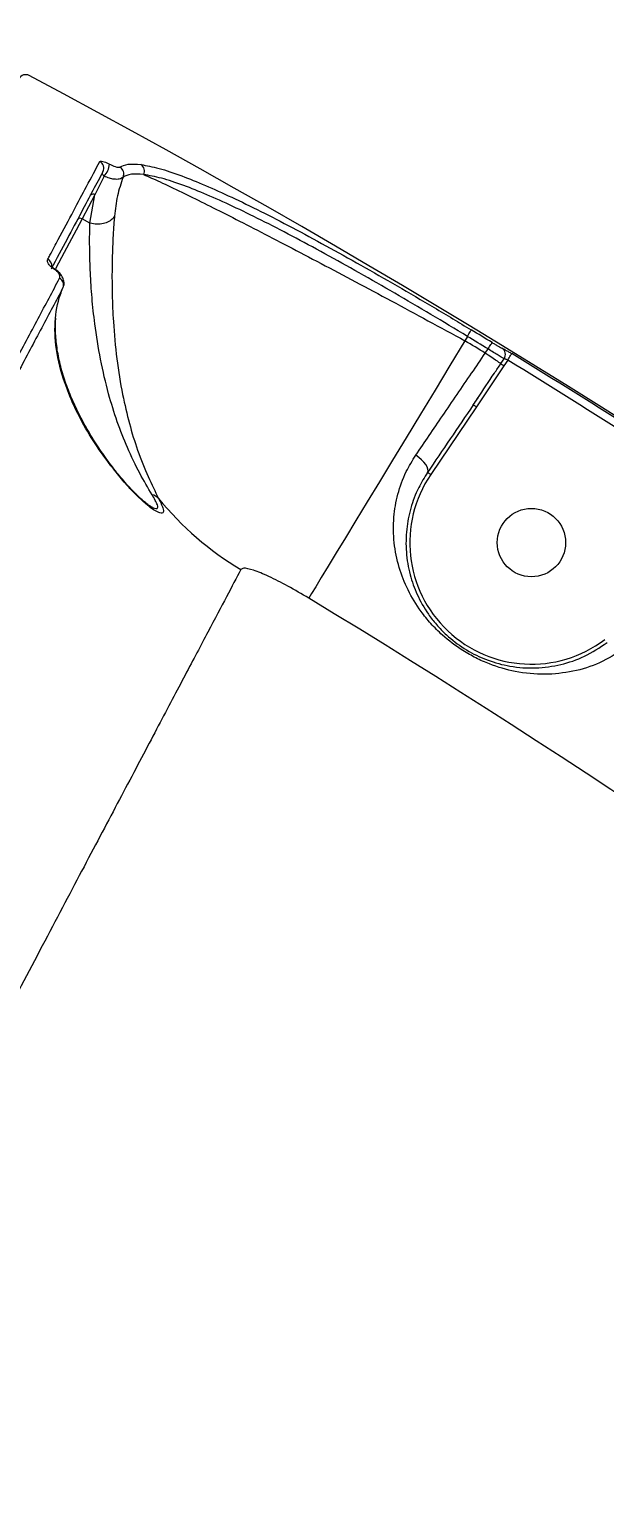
# Model space of a CAD drawing. Header units: millimetres. Extents: x -7245 to 6306, y -6696 to 5973.
# Drawn here: x -2532.1 to -2456.4, y 1804.6 to 1996.9 of the extents above; entities that cross this region are included whole.
import ezdxf

# ---------------------------------------------------------------- set-up
doc = ezdxf.new("R2010")
doc.units = ezdxf.units.MM
for name, color, linetype in [('DIKOM_ОБЪЕКТ', 7, 'Continuous'), ('DIKOM_РАЗМЕР_ЗОНА', 7, 'Continuous'), ('DIKOM_РАЗМЕР_ОБЪЕКТА', 7, 'Continuous')]:
    doc.layers.add(name, color=color, linetype=linetype)
doc.styles.add('style1', font='arial.ttf', dxfattribs={"width": 0.8})
doc.dimstyles.new('1-50', dxfattribs={"dimtxt": 300, "dimasz": 200, "dimexe": 100, "dimexo": 0, "dimgap": 100, "dimtad": 1, "dimtxsty": 'style1', "dimcen": 200, "dimclrd": 7, "dimclre": 7, "dimclrt": 7, "dimadec": 1, "dimazin": 2, "dimtfac": 1, "dimtmove": 0, "dimatfit": 2, "dimfxl": 0, "dimlwd": 25, "dimlwe": 18, "dimarcsym": 0})

# ---------------------------------------------------------------- blocks, each defined once
blk = doc.blocks.new('*D10')
at = {"layer": 'Defpoints', "color": 0, "transparency": 16777216}
for p in [(-4365.71, 2792.53), (4306.16, 475.6), (4306.16, -5965.27)]:
    blk.add_point(p, dxfattribs=at)
at = {"layer": 'DIKOM_РАЗМЕР_ОБЪЕКТА', "color": 7, "lineweight": 18, "transparency": 16777216}
for p, q in [((-4365.71, 2792.53), (-4365.71, -6065.27)), ((4306.16, 475.6), (4306.16, -6065.27))]:
    blk.add_line(p, q, dxfattribs=at)
at = {"layer": 'DIKOM_РАЗМЕР_ОБЪЕКТА', "color": 7, "lineweight": 25, "transparency": 16777216}
blk.add_line((-4165.71, -5965.27), (4106.16, -5965.27), dxfattribs=at)
at = {"layer": 'DIKOM_РАЗМЕР_ОБЪЕКТА', "color": 7, "transparency": 16777216}
for points in [[(-4165.71, -5931.93), (-4165.71, -5998.6), (-4365.71, -5965.27)], [(4106.16, -5931.93), (4106.16, -5998.6), (4306.16, -5965.27)]]:
    blk.add_solid(points, dxfattribs=at)
at = {"layer": 'DIKOM_РАЗМЕР_ОБЪЕКТА', "color": 7, "transparency": 16777216, "insert": (-85.78, -5712.1), "char_height": 300, "attachment_point": 5, "style": 'style1'}
blk.add_mtext('8650', dxfattribs=at)
blk = doc.blocks.new('*D11')
at = {"layer": 'Defpoints', "color": 0, "transparency": 16777216}
for p in [(-3472.32, 4472.83), (-6199.73, -2928.86), (1850.21, -2928.86)]:
    blk.add_point(p, dxfattribs=at)
at = {"layer": 'DIKOM_РАЗМЕР_ОБЪЕКТА', "color": 7, "lineweight": 18, "transparency": 16777216}
for p, q in [((-3472.32, 4472.83), (-6299.73, 4472.83)), ((1850.21, -2928.86), (-6299.73, -2928.86))]:
    blk.add_line(p, q, dxfattribs=at)
at = {"layer": 'DIKOM_РАЗМЕР_ОБЪЕКТА', "color": 7, "lineweight": 25, "transparency": 16777216}
blk.add_line((-6199.73, 4272.83), (-6199.73, -2728.86), dxfattribs=at)
at = {"layer": 'DIKOM_РАЗМЕР_ОБЪЕКТА', "color": 7, "transparency": 16777216}
for points in [[(-6233.06, 4272.83), (-6166.39, 4272.83), (-6199.73, 4472.83)], [(-6233.06, -2728.86), (-6166.39, -2728.86), (-6199.73, -2928.86)]]:
    blk.add_solid(points, dxfattribs=at)
at = {"layer": 'DIKOM_РАЗМЕР_ОБЪЕКТА', "color": 7, "transparency": 16777216, "insert": (-6452.9, 984.54), "char_height": 300, "attachment_point": 5, "rotation": 90, "style": 'style1'}
blk.add_mtext('7400', dxfattribs=at)
blk = doc.blocks.new('*D13')
at = {"layer": 'Defpoints', "color": 0, "transparency": 16777216}
for p in [(-4231.86, 5972.83), (-6795, -4928.88), (1792.4, -4928.88)]:
    blk.add_point(p, dxfattribs=at)
at = {"layer": 'DIKOM_РАЗМЕР_ЗОНА', "color": 7, "lineweight": 18, "transparency": 16777216}
for p, q in [((-4231.86, 5972.83), (-6895, 5972.83)), ((1792.4, -4928.88), (-6895, -4928.88))]:
    blk.add_line(p, q, dxfattribs=at)
at = {"layer": 'DIKOM_РАЗМЕР_ЗОНА', "color": 7, "lineweight": 25, "transparency": 16777216}
blk.add_line((-6795, 5772.83), (-6795, -4728.88), dxfattribs=at)
at = {"layer": 'DIKOM_РАЗМЕР_ЗОНА', "color": 7, "transparency": 16777216}
for points in [[(-6828.33, 5772.83), (-6761.67, 5772.83), (-6795, 5972.83)], [(-6828.33, -4728.88), (-6761.67, -4728.88), (-6795, -4928.88)]]:
    blk.add_solid(points, dxfattribs=at)
at = {"layer": 'DIKOM_РАЗМЕР_ЗОНА', "color": 7, "transparency": 16777216, "insert": (-7048.17, 972.94), "char_height": 300, "attachment_point": 5, "rotation": 90, "style": 'style1'}
blk.add_mtext('10900', dxfattribs=at)

msp = doc.modelspace()

# ---------------------------------------------------------------- linework, layer by layer
at = {"layer": 'DIKOM_ОБЪЕКТ', "color": 7, "linetype": 'Continuous', "lineweight": 15}
for p, q in [((-2522.277, 1977.531), (-2523.497, 1975.09)), ((-2523.497, 1975.09), (-2525.18, 1971.925)), ((-2524.15, 1971.377), (-2523.497, 1975.09)), ((-2524.15, 1971.377), (-2525.18, 1971.925)), ((-2524.146, 1971.376), (-2524.15, 1971.377)), ((-2474.509, 1956.46), (-2474.819, 1955.877)), ((-2472.146, 1954.252), (-2471.776, 1954.799)), ((-2470.104, 1952.87), (-2469.669, 1953.515)), ((-2469.197, 1953.332), (-2469.696, 1952.594)), ((-2469.696, 1952.594), (-2473.308, 1947.181)), ((-2473.511, 1947.773), (-2473.104, 1948.374)), ((-2473.308, 1947.181), (-2479.331, 1938.277))]:
    msp.add_line(p, q, dxfattribs=at)
at = {"layer": 'DIKOM_ОБЪЕКТ', "color": 7, "linetype": 'Continuous', "lineweight": 15, "flags": 128}
for points in [[(-2525.18, 1971.925), (-2525.973, 1970.435), (-2526.877, 1968.734), (-2527.873, 1966.86), (-2528.671, 1965.36)], [(-2474.509, 1956.46), (-2474.411, 1956.623), (-2474.316, 1956.78), (-2474.228, 1956.925), (-2474.15, 1957.053), (-2474.086, 1957.159), (-2474.036, 1957.24), (-2474.005, 1957.293), (-2473.991, 1957.315)], [(-2474.819, 1955.877), (-2476.797, 1952.614), (-2478.758, 1949.382), (-2480.682, 1946.208), (-2482.552, 1943.123), (-2484.352, 1940.153), (-2486.065, 1937.328), (-2487.676, 1934.671), (-2489.169, 1932.208), (-2490.532, 1929.961), (-2491.751, 1927.95), (-2492.816, 1926.193), (-2493.716, 1924.708), (-2494.445, 1923.506), (-2494.994, 1922.6), (-2495.36, 1921.997)], [(-2471.776, 1954.799), (-2471.677, 1954.961), (-2471.582, 1955.117), (-2471.493, 1955.262), (-2471.416, 1955.39), (-2471.351, 1955.496), (-2471.301, 1955.577), (-2471.269, 1955.629), (-2471.256, 1955.652)], [(-2470.104, 1952.87), (-2470.196, 1952.932), (-2470.348, 1953.035), (-2470.554, 1953.174), (-2470.81, 1953.347), (-2471.106, 1953.548), (-2471.435, 1953.77), (-2471.785, 1954.007), (-2472.146, 1954.252)], [(-2469.197, 1953.332), (-2469.097, 1953.494), (-2469.002, 1953.651), (-2468.912, 1953.796), (-2468.834, 1953.924), (-2468.769, 1954.03), (-2468.72, 1954.11), (-2468.688, 1954.162), (-2468.675, 1954.184)], [(-2473.308, 1947.181), (-2473.388, 1947.235), (-2473.466, 1947.288), (-2473.538, 1947.337), (-2473.601, 1947.379), (-2473.652, 1947.414), (-2473.69, 1947.44), (-2473.714, 1947.456), (-2473.722, 1947.461)], [(-2479.745, 1938.557), (-2479.674, 1938.751), (-2479.687, 1938.991), (-2479.784, 1939.27), (-2479.961, 1939.576), (-2480.211, 1939.897), (-2480.524, 1940.221), (-2480.888, 1940.534), (-2481.289, 1940.824)], [(-2479.331, 1938.277), (-2479.412, 1938.332), (-2479.49, 1938.384), (-2479.561, 1938.433), (-2479.624, 1938.475), (-2479.676, 1938.51), (-2479.714, 1938.536), (-2479.737, 1938.552), (-2479.745, 1938.557)]]:
    msp.add_lwpolyline(points, dxfattribs=at)
at = {"layer": 'DIKOM_ОБЪЕКТ', "color": 7, "linetype": 'Continuous', "lineweight": 15}
msp.add_circle((-2466.079, 1929.312), 4.5, dxfattribs=at)
for centre, radius, start, end in [((-2532.607, 1989.909), 1, 61.95261, 152), ((-3101.08, 922.896), 1209.999, 31.047391, 61.952609), ((-2523.323, 1978.599), 0.994, 332.40604, 61.66708), ((-2524.638, 1979.538), 3.099, 319.62306, 352.47729), ((-2520.703, 1977.856), 1.007, 334.75364, 60.66134), ((-2518, 1978.218), 1.018, 333.27291, 57.38494), ((-2523.754, 1974.714), 0.455, 55.69045, 143.67466), ((-2525.437, 1971.55), 0.454, 55.62415, 143.7555), ((-2530.159, 1965.727), 0.998, 355.21026, 62.12956), ((-2528.594, 1963.24), 0.977, 336.07096, 62.63714), ((-3101.08, 922.896), 1209.654, 58.623157, 58.774786), ((-3101.08, 922.896), 1207.995, 58.624634, 58.773022), ((-3101.08, 922.896), 1208.655, 58.623157, 58.774786), ((-2470.499, 1954.074), 1.001, 326.04194, 57.68637), ((-3101.08, 922.896), 1208.749, 56.606201, 58.482585), ((-3101.08, 922.896), 1209.748, 56.606201, 58.482585), ((-2379.591, 2086.246), 161.188, 235.83792, 236.01309), ((-2466.079, 1929.312), 16, 145.92125, 307.07875), ((-2516.426, 1933.796), 1.869, 45.66094, 76.39598), ((-2483.675, 1960.549), 40.432, 218.94836, 239.3266), ((-3101.08, 922.896), 1168.375, 34.226978, 58.773022)]:
    msp.add_arc(centre, radius, start, end, dxfattribs=at)
for points, knots in [([(-2529.693, 1966.609), (-2529.598, 1966.788), (-2529.121, 1967.683), (-2527.933, 1969.919), (-2526.277, 1973.031), (-2524.398, 1976.566), (-2523.405, 1978.434), (-2522.852, 1979.474)], [0, 0, 0, 0, 0.0321666, 0.1608332, 0.418394, 0.6759569, 1, 1, 1, 1]), ([(-2522.852, 1979.474), (-2522.847, 1979.481), (-2522.816, 1979.525), (-2522.667, 1979.545), (-2522.331, 1979.462), (-2521.958, 1979.323), (-2521.697, 1979.196), (-2521.566, 1979.132)], [0, 0, 0, 0, 0.0639329, 0.3885794, 0.6454919, 0.8222325, 1, 1, 1, 1]), ([(-2521.566, 1979.132), (-2521.429, 1979.066), (-2521.158, 1978.935), (-2520.764, 1978.786), (-2520.39, 1978.687), (-2520.274, 1978.717), (-2520.21, 1978.734)], [0, 0, 0, 0, 0.1849405, 0.3685937, 0.650112, 1, 1, 1, 1]), ([(-2520.21, 1978.734), (-2519.892, 1978.895), (-2519.252, 1979.221), (-2518.054, 1979.124), (-2517.451, 1979.075)], [0, 0, 0, 0, 0.496485, 1, 1, 1, 1]), ([(-2517.451, 1979.075), (-2516.693, 1978.937), (-2515.175, 1978.661), (-2512.265, 1977.685), (-2509.035, 1976.387), (-2505.554, 1974.818), (-2501.722, 1972.953), (-2497.568, 1970.81), (-2493.153, 1968.432), (-2488.532, 1965.858), (-2483.756, 1963.12), (-2478.887, 1960.265), (-2475.621, 1958.297), (-2473.991, 1957.315)], [0, 0, 0, 0, 0.1009672, 0.2019328, 0.2903368, 0.3790194, 0.4674239, 0.5561117, 0.6450864, 0.7337796, 0.8224215, 0.9113476, 1, 1, 1, 1]), ([(-2522.443, 1978.139), (-2522.86, 1977.354), (-2523.695, 1975.785), (-2525.287, 1972.789), (-2527.109, 1969.364), (-2528.548, 1966.657), (-2529.267, 1965.304)], [0, 0, 0, 0, 0.249314, 0.4986268, 0.7493134, 1, 1, 1, 1]), ([(-2522.277, 1977.531), (-2522.302, 1977.551), (-2522.344, 1977.587), (-2522.406, 1977.662), (-2522.471, 1977.778), (-2522.502, 1977.94), (-2522.48, 1978.063), (-2522.448, 1978.128), (-2522.443, 1978.139)], [0, 0, 0, 0, 0.0727, 0.1229251, 0.2790225, 0.5489401, 0.9246649, 1, 1, 1, 1]), ([(-2519.793, 1977.427), (-2519.933, 1977.317), (-2520.19, 1977.115), (-2520.893, 1977.115), (-2521.595, 1977.256), (-2522.045, 1977.437), (-2522.277, 1977.531)], [0, 0, 0, 0, 0.3311388, 0.6077802, 0.7983349, 1, 1, 1, 1]), ([(-2519.793, 1977.427), (-2520.067, 1976.611), (-2520.618, 1974.971), (-2520.822, 1973.193), (-2520.924, 1972.301)], [0, 0, 0, 0, 0.4978654, 1, 1, 1, 1]), ([(-2517.091, 1977.76), (-2517.674, 1977.808), (-2518.847, 1977.904), (-2519.476, 1977.587), (-2519.793, 1977.427)], [0, 0, 0, 0, 0.4964588, 1, 1, 1, 1]), ([(-2517.091, 1977.76), (-2516.409, 1977.461), (-2515.044, 1976.862), (-2512.29, 1975.55), (-2509.202, 1974.029), (-2505.866, 1972.349), (-2502.162, 1970.452), (-2498.117, 1968.352), (-2493.793, 1966.081), (-2489.246, 1963.668), (-2484.526, 1961.141), (-2479.698, 1958.536), (-2476.444, 1956.762), (-2474.819, 1955.877)], [0, 0, 0, 0, 0.1033764, 0.2067516, 0.294607, 0.3827384, 0.4705904, 0.5587487, 0.6471818, 0.7353356, 0.8234672, 0.9118668, 1, 1, 1, 1]), ([(-2474.509, 1956.46), (-2476.105, 1957.424), (-2479.302, 1959.355), (-2484.069, 1962.156), (-2488.746, 1964.841), (-2493.272, 1967.365), (-2497.596, 1969.694), (-2501.665, 1971.793), (-2505.42, 1973.618), (-2508.832, 1975.151), (-2511.999, 1976.418), (-2514.854, 1977.365), (-2516.345, 1977.628), (-2517.091, 1977.76)], [0, 0, 0, 0, 0.0886909, 0.1776639, 0.266357, 0.3550632, 0.4440524, 0.5327596, 0.6211374, 0.7097982, 0.7981734, 0.8990829, 1, 1, 1, 1]), ([(-2515.986, 1935.612), (-2516.52, 1936.521), (-2517.588, 1938.344), (-2519.216, 1941.671), (-2520.582, 1945.185), (-2521.794, 1949.072), (-2522.799, 1953.413), (-2523.493, 1957.703), (-2523.897, 1961.554), (-2524.116, 1964.85), (-2524.192, 1967.993), (-2524.196, 1969.938), (-2524.146, 1971.212), (-2524.146, 1971.375), (-2524.146, 1971.376)], [0, 0, 0, 0, 0.1075096, 0.2153756, 0.3137281, 0.4120641, 0.5267793, 0.641367, 0.7248301, 0.8082204, 0.8908977, 0.9734904, 0.9999871, 1, 1, 1, 1]), ([(-2520.924, 1972.301), (-2520.941, 1972.271), (-2520.994, 1972.178), (-2521.191, 1971.911), (-2521.625, 1971.551), (-2522.365, 1971.265), (-2523.249, 1971.165), (-2523.834, 1971.302), (-2524.146, 1971.376)], [0, 0, 0, 0, 0.034274, 0.1061045, 0.3220709, 0.5380895, 0.7540554, 1, 1, 1, 1]), ([(-2520.924, 1972.301), (-2520.946, 1972.031), (-2521.034, 1970.937), (-2521.167, 1968.699), (-2521.263, 1965.471), (-2521.244, 1961.99), (-2521.075, 1957.976), (-2520.655, 1953.494), (-2519.938, 1948.977), (-2518.991, 1944.947), (-2517.874, 1941.311), (-2516.489, 1937.886), (-2515.576, 1936.049), (-2515.12, 1935.132)], [0, 0, 0, 0, 0.0275919, 0.1121781, 0.1968224, 0.2807392, 0.3647068, 0.4782472, 0.5919054, 0.6886503, 0.7854215, 0.8928619, 1, 1, 1, 1]), ([(-2528.897, 1965.334), (-2528.925, 1965.352), (-2529.053, 1965.435), (-2529.288, 1965.619), (-2529.541, 1965.89), (-2529.768, 1966.272), (-2529.723, 1966.474), (-2529.693, 1966.609)], [0, 0, 0, 0, 0.0349204, 0.1620518, 0.3362769, 0.5591196, 1, 1, 1, 1]), ([(-2528.822, 1965.349), (-2528.845, 1965.363), (-2528.916, 1965.407), (-2529.02, 1965.49), (-2529.13, 1965.591), (-2529.207, 1965.689), (-2529.21, 1965.698), (-2529.212, 1965.703)], [0, 0, 0, 0, 0.0672519, 0.2136401, 0.4077186, 0.6730883, 1, 1, 1, 1]), ([(-2527.69, 1962.936), (-2527.661, 1962.984), (-2527.518, 1963.217), (-2527.547, 1963.738), (-2527.762, 1964.349), (-2528.182, 1964.866), (-2528.63, 1965.241), (-2528.884, 1965.378), (-2528.944, 1965.411)], [0, 0, 0, 0, 0.0580745, 0.2873077, 0.5097361, 0.7692573, 0.9450293, 1, 1, 1, 1]), ([(-2528.145, 1964.108), (-2528.114, 1964.24), (-2528.068, 1964.437), (-2528.282, 1964.803), (-2528.522, 1965.06), (-2528.747, 1965.237), (-2528.871, 1965.317), (-2528.897, 1965.334)], [0, 0, 0, 0, 0.4456006, 0.6623633, 0.8364981, 0.9657367, 1, 1, 1, 1]), ([(-2541.378, 1939.216), (-2540.095, 1941.63), (-2537.529, 1946.457), (-2534.079, 1952.948), (-2530.9, 1958.926), (-2529.063, 1962.381), (-2528.145, 1964.108)], [0, 0, 0, 0, 0.2490987, 0.4981961, 0.7490999, 1, 1, 1, 1]), ([(-2527.701, 1962.844), (-2528.61, 1961.134), (-2530.429, 1957.713), (-2533.589, 1951.769), (-2537.036, 1945.285), (-2539.614, 1940.435), (-2540.903, 1938.01)], [0, 0, 0, 0, 0.2490983, 0.4981944, 0.7490964, 1, 1, 1, 1]), ([(-2518.912, 1936.451), (-2519.026, 1936.579), (-2520.187, 1937.883), (-2522.134, 1940.309), (-2524.33, 1943.6), (-2526.017, 1946.726), (-2527.539, 1950.324), (-2528.627, 1954.278), (-2528.882, 1958.39), (-2528.379, 1961.16), (-2527.816, 1962.558), (-2527.701, 1962.844)], [0, 0, 0, 0, 0.0115161, 0.1169979, 0.2229785, 0.3292391, 0.4351025, 0.6083276, 0.782005, 0.9552834, 1, 1, 1, 1]), ([(-2519.149, 1936.808), (-2519.643, 1937.38), (-2520.727, 1938.636), (-2522.171, 1940.562), (-2523.58, 1942.652), (-2524.896, 1944.875), (-2526.067, 1947.148), (-2527.045, 1949.441), (-2527.805, 1951.693), (-2528.349, 1953.919), (-2528.643, 1956.08), (-2528.74, 1957.75), (-2528.65, 1958.625), (-2528.626, 1958.857)], [0, 0, 0, 0, 0.0639846, 0.1404997, 0.2228908, 0.3126934, 0.4125262, 0.5121188, 0.6176903, 0.7269596, 0.8398443, 0.9573799, 1, 1, 1, 1]), ([(-2471.256, 1955.652), (-2471.111, 1955.564), (-2470.821, 1955.389), (-2470.431, 1955.163), (-2470.132, 1954.998), (-2470.002, 1954.934), (-2469.968, 1954.922), (-2469.964, 1954.92)], [0, 0, 0, 0, 0.2405177, 0.481032, 0.7218631, 0.9628681, 1, 1, 1, 1]), ([(-2481.289, 1940.824), (-2480.121, 1942.539), (-2477.752, 1946.018), (-2474.631, 1950.602), (-2472.746, 1953.37), (-2472.146, 1954.252)], [0, 0, 0, 0, 0.3984784, 0.808511, 1, 1, 1, 1]), ([(-2469.669, 1953.515), (-2469.676, 1953.518), (-2469.729, 1953.544), (-2469.937, 1953.661), (-2470.424, 1953.953), (-2471.062, 1954.347), (-2471.538, 1954.648), (-2471.776, 1954.799)], [0, 0, 0, 0, 0.037062, 0.2779697, 0.5188076, 0.7593016, 1, 1, 1, 1]), ([(-2469.964, 1954.92), (-2469.959, 1954.918), (-2469.925, 1954.906), (-2469.796, 1954.842), (-2469.498, 1954.675), (-2469.109, 1954.447), (-2468.819, 1954.272), (-2468.675, 1954.184)], [0, 0, 0, 0, 0.0372524, 0.2781735, 0.5188992, 0.7595358, 1, 1, 1, 1]), ([(-2469.197, 1953.332), (-2469.249, 1953.357), (-2469.351, 1953.406), (-2469.491, 1953.466), (-2469.602, 1953.505), (-2469.652, 1953.516), (-2469.667, 1953.515), (-2469.669, 1953.515)], [0, 0, 0, 0, 0.2399491, 0.4810429, 0.7222945, 0.9628811, 1, 1, 1, 1]), ([(-2473.722, 1947.461), (-2473.536, 1947.737), (-2472.605, 1949.12), (-2471.412, 1950.931), (-2470.386, 1952.454), (-2470.104, 1952.87)], [0, 0, 0, 0, 0.1536018, 0.7682817, 1, 1, 1, 1]), ([(-2473.722, 1947.461), (-2474.746, 1945.947), (-2476.812, 1942.893), (-2478.762, 1940.011), (-2479.745, 1938.557)], [0, 0, 0, 0, 0.4956307, 1, 1, 1, 1]), ([(-2453.834, 1915.364), (-2454.907, 1914.689), (-2457.053, 1913.337), (-2460.609, 1912.271), (-2464.298, 1911.857), (-2467.974, 1912.192), (-2471.052, 1913.063), (-2473.378, 1914.099), (-2475.525, 1915.312), (-2477.577, 1916.878), (-2479.338, 1918.651), (-2480.926, 1920.619), (-2482.395, 1923.067), (-2483.571, 1926.077), (-2484.223, 1929.281), (-2484.278, 1932.522), (-2483.732, 1935.677), (-2482.756, 1938.446), (-2481.731, 1940.107), (-2481.289, 1940.824)], [0, 0, 0, 0, 0.0759084, 0.1519069, 0.2286312, 0.3051909, 0.3688593, 0.4016188, 0.434333, 0.4904578, 0.5282341, 0.5660863, 0.6308762, 0.695772, 0.7645233, 0.8332302, 0.8936829, 0.9540641, 1, 1, 1, 1]), ([(-2479.745, 1938.557), (-2480.154, 1937.894), (-2481.098, 1936.361), (-2482.028, 1933.827), (-2482.584, 1930.968), (-2482.619, 1928.023), (-2482.134, 1925.159), (-2481.173, 1922.451), (-2479.959, 1920.28), (-2478.596, 1918.511), (-2477.101, 1916.955), (-2474.979, 1915.307), (-2473.046, 1914.321), (-2471.022, 1913.525), (-2468.655, 1912.908), (-2465.448, 1912.711), (-2462.199, 1913.172), (-2459.04, 1914.225), (-2457.109, 1915.502), (-2456.131, 1916.148)], [0, 0, 0, 0, 0.0465774, 0.1076532, 0.1703345, 0.2401481, 0.3113891, 0.3759934, 0.4419126, 0.4779937, 0.5149251, 0.5671105, 0.6186594, 0.6279688, 0.6894992, 0.7654768, 0.8439884, 0.9210146, 1, 1, 1, 1]), ([(-2518.912, 1936.451), (-2518.924, 1936.479), (-2518.98, 1936.615), (-2519.081, 1936.717), (-2519.161, 1936.797)], [0, 0, 0, 0, 0.2071203, 1, 1, 1, 1]), ([(-2516.07, 1934.02), (-2516.106, 1934.039), (-2516.191, 1934.083), (-2516.563, 1934.336), (-2517.135, 1934.796), (-2517.937, 1935.541), (-2518.631, 1936.232), (-2519.033, 1936.713), (-2519.103, 1936.797)], [0, 0, 0, 0, 0.1082165, 0.2601017, 0.4461069, 0.6713166, 0.9421997, 1, 1, 1, 1]), ([(-2515.12, 1935.132), (-2514.87, 1934.609), (-2514.437, 1933.705), (-2514.501, 1933.141), (-2515.023, 1933.2), (-2515.763, 1933.611), (-2517.021, 1934.515), (-2518.116, 1935.636), (-2518.912, 1936.451)], [0, 0, 0, 0, 0.1914589, 0.3312422, 0.4704848, 0.583569, 0.6969298, 1, 1, 1, 1]), ([(-2516.059, 1934.039), (-2515.982, 1933.994), (-2515.616, 1933.777), (-2515.215, 1933.732), (-2515.191, 1934.247), (-2515.692, 1935.107), (-2515.986, 1935.612)], [0, 0, 0, 0, 0.0727882, 0.3452696, 0.6161057, 1, 1, 1, 1]), ([(-2504.301, 1925.773), (-2504.893, 1924.651), (-2506.079, 1922.403), (-2508.563, 1917.693), (-2511.549, 1912.032), (-2515.071, 1905.352), (-2519.103, 1897.707), (-2523.637, 1889.105), (-2528.677, 1879.544), (-2534.203, 1869.059), (-2540.194, 1857.689), (-2546.62, 1845.49), (-2553.452, 1832.517), (-2560.673, 1818.8), (-2568.28, 1804.347), (-2576.251, 1789.196), (-2584.557, 1773.403), (-2593.157, 1757.042), (-2602.012, 1740.189), (-2611.1, 1722.882), (-2620.411, 1705.141), (-2629.925, 1687.002), (-2639.604, 1668.533), (-2649.404, 1649.822), (-2659.276, 1630.954), (-2669.201, 1611.971), (-2679.16, 1592.901), (-2689.136, 1573.778), (-2699.09, 1554.675), (-2708.973, 1535.68), (-2718.742, 1516.881), (-2727.646, 1499.718), (-2735.71, 1484.15), (-2740.52, 1474.847), (-2742.925, 1470.196)], [0, 0, 0, 0, 0.0315567, 0.0632129, 0.0949194, 0.1266266, 0.1582827, 0.1898395, 0.2213973, 0.2530543, 0.2847622, 0.3164699, 0.3481272, 0.3796854, 0.4112652, 0.4429445, 0.4746742, 0.5064044, 0.5380839, 0.5696643, 0.6012951, 0.6330258, 0.6648067, 0.6965877, 0.7283185, 0.7599497, 0.7916592, 0.823468, 0.8553266, 0.8871865, 0.9189955, 0.9507054, 0.9753529, 1, 1, 1, 1]), ([(-2495.36, 1921.997), (-2496.285, 1922.541), (-2498.122, 1923.622), (-2500.683, 1924.912), (-2502.72, 1925.748), (-2503.957, 1926.029), (-2504.2, 1925.848), (-2504.301, 1925.773)], [0, 0, 0, 0, 0.2180292, 0.4332268, 0.6437831, 0.8514279, 1, 1, 1, 1])]:
    msp.add_open_spline(points, degree=3, knots=knots, dxfattribs=at)

# ---------------------------------------------------------------- dimensions: what is measured, and where the dimension line sits
at = {"layer": 'DIKOM_РАЗМЕР_ЗОНА'}
dim = msp.add_linear_dim(base=(-6795.001, -4928.879), p1=(-4231.865, 5972.834), p2=(1792.398, -4928.879), angle=90, text='10900', dimstyle='1-50', dxfattribs=at)
dim.commit()
dim.dimension.update_dxf_attribs({"geometry": '*D13', "text_midpoint": (-6795.001, 972.936), "dimtype": 160})
at = {"layer": 'DIKOM_РАЗМЕР_ОБЪЕКТА'}
dim = msp.add_linear_dim(base=(-6199.728, -2928.864), p1=(-3472.315, 4472.834), p2=(1850.213, -2928.864), angle=90, text='7400', dimstyle='1-50', dxfattribs=at)
dim.commit()
dim.dimension.update_dxf_attribs({"geometry": '*D11', "text_midpoint": (-6199.728, 984.539), "dimtype": 160})
dim = msp.add_linear_dim(base=(4306.158, -5965.268), p1=(-4365.714, 2792.532), p2=(4306.158, 475.605), text='8650', dimstyle='1-50', dxfattribs=at)
dim.commit()
dim.dimension.update_dxf_attribs({"geometry": '*D10', "text_midpoint": (-85.784, -5965.268), "dimtype": 160})

doc.saveas('drawing.dxf')
